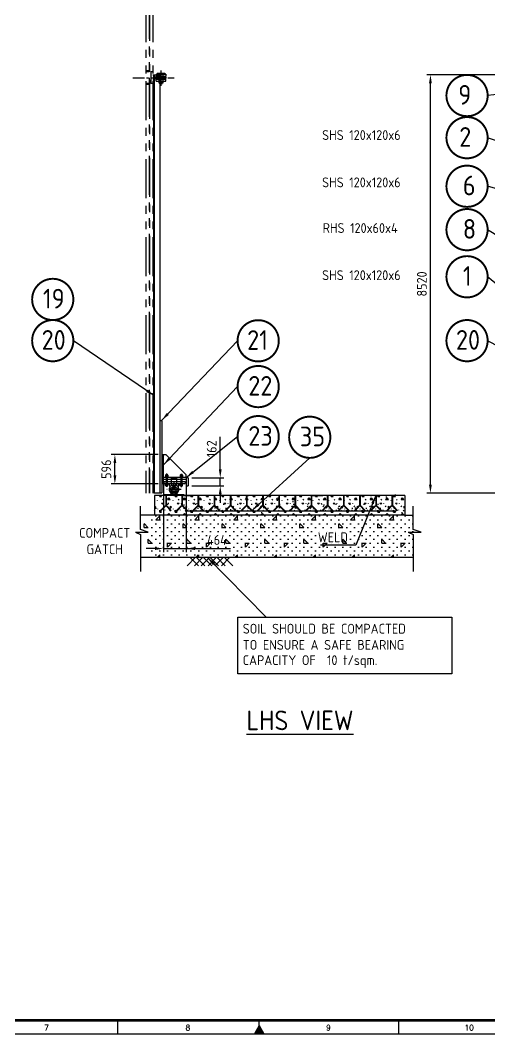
# Model space of a CAD drawing. Header units: millimetres. Extents: x -1362 to -436, y 602 to 1257.
# Drawn here: x -996.1 to -804.7, y 606.7 to 1019.4 of the extents above; entities that cross this region are included whole.
import ezdxf
from ezdxf.enums import TextEntityAlignment as Align

# ---------------------------------------------------------------- set-up
doc = ezdxf.new("R2010")
doc.units = ezdxf.units.MM
for name, pattern in [('CENTER2', [28.575, 19.05, -3.175, 3.175, -3.175]), ('DASHED2', [9.525, 6.35, -3.175]), ('PHANTOM2', [31.75, 15.875, -3.175, 3.175, -3.175, 3.175, -3.175])]:
    doc.linetypes.add(name, pattern=pattern)
doc.layers.add('BORDER', color=6, linetype='Continuous')
doc.styles.add('ACISOTS', font='isocp.shx')
doc.styles.add('ROMANS', font='romans.shx', dxfattribs={"width": 0.8})
doc.styles.get("Standard").update_dxf_attribs({"font": 'arial.ttf'})
doc.dimstyles.new('ISO-25', dxfattribs={"dimtxt": 4, "dimasz": 3.5, "dimexe": 1.5, "dimexo": 1.5, "dimgap": 1.5, "dimtad": 1, "dimtxsty": 'Standard', "dimcen": 0, "dimadec": 0, "dimazin": 0, "dimtfac": 1, "dimtmove": 0, "dimatfit": 3, "dimfxl": 1, "dimarcsym": 0})

# ---------------------------------------------------------------- blocks, each defined once
blk = doc.blocks.new('*D6676')
at = {"color": 0, "lineweight": -2}
for p, q in [((-758.94, 997.23), (-830.38, 997.23)), ((-828.88, 830.33), (-828.88, 993.73)), ((-758.94, 826.83), (-830.38, 826.83))]:
    blk.add_line(p, q, dxfattribs=at)
at = {"color": 0}
for points in [[(-828.3, 993.73), (-829.46, 993.73), (-828.88, 997.23)], [(-829.46, 830.33), (-828.3, 830.33), (-828.88, 826.83)]]:
    blk.add_solid(points, dxfattribs=at)
at = {"layer": 'Defpoints', "color": 0}
for p in [(-828.88, 997.23), (-757.44, 997.23), (-757.44, 826.83)]:
    blk.add_point(p, dxfattribs=at)
at = {"color": 0, "ltscale": 0.5, "insert": (-832.38, 912.03), "char_height": 4, "attachment_point": 5, "rotation": 90, "style": 'ACISOTS'}
blk.add_mtext('8520', dxfattribs=at)
blk = doc.blocks.new('*D6725')
at = {"color": 0, "lineweight": -2}
for p, q in [((-939.9, 842.55), (-958.99, 842.55)), ((-957.49, 834.13), (-957.49, 839.05)), ((-939.9, 830.63), (-958.99, 830.63))]:
    blk.add_line(p, q, dxfattribs=at)
at = {"color": 0}
for points in [[(-956.9, 839.05), (-958.07, 839.05), (-957.49, 842.55)], [(-958.07, 834.13), (-956.9, 834.13), (-957.49, 830.63)]]:
    blk.add_solid(points, dxfattribs=at)
at = {"layer": 'Defpoints', "color": 0}
for p in [(-957.49, 842.55), (-938.4, 842.55), (-938.4, 830.63)]:
    blk.add_point(p, dxfattribs=at)
at = {"color": 0, "ltscale": 0.5, "insert": (-960.99, 836.59), "char_height": 4, "attachment_point": 5, "rotation": 90, "style": 'ACISOTS'}
blk.add_mtext('596', dxfattribs=at)
blk = doc.blocks.new('*D6730')
at = {"color": 0, "lineweight": -2}
for p, q in [((-937.68, 831.77), (-937.68, 802.77)), ((-928.4, 831.77), (-928.4, 802.77)), ((-941.18, 804.27), (-944.68, 804.27)), ((-937.68, 804.27), (-928.4, 804.27)), ((-928.4, 804.27), (-910.4, 804.27)), ((-924.9, 804.27), (-921.4, 804.27))]:
    blk.add_line(p, q, dxfattribs=at)
at = {"color": 0}
for points in [[(-941.18, 803.68), (-941.18, 804.85), (-937.68, 804.27)], [(-924.9, 804.85), (-924.9, 803.68), (-928.4, 804.27)]]:
    blk.add_solid(points, dxfattribs=at)
at = {"layer": 'Defpoints', "color": 0}
for p in [(-937.68, 833.27), (-928.4, 833.27), (-928.4, 804.27)]:
    blk.add_point(p, dxfattribs=at)
at = {"color": 0, "ltscale": 0.5, "insert": (-915.9, 807.77), "char_height": 4, "attachment_point": 5, "style": 'ACISOTS'}
blk.add_mtext('464', dxfattribs=at)
blk = doc.blocks.new('*D6731')
at = {"color": 0, "lineweight": -2}
for p, q in [((-914.54, 836.57), (-914.54, 849.71)), ((-926.18, 833.07), (-913.04, 833.07)), ((-926.18, 829.83), (-913.04, 829.83)), ((-914.54, 829.83), (-914.54, 833.07)), ((-914.54, 826.33), (-914.54, 822.83))]:
    blk.add_line(p, q, dxfattribs=at)
at = {"color": 0}
for points in [[(-915.12, 836.57), (-913.96, 836.57), (-914.54, 833.07)], [(-913.96, 826.33), (-915.12, 826.33), (-914.54, 829.83)]]:
    blk.add_solid(points, dxfattribs=at)
at = {"layer": 'Defpoints', "color": 0}
for p in [(-927.68, 833.07), (-927.68, 829.83), (-914.54, 833.07)]:
    blk.add_point(p, dxfattribs=at)
at = {"color": 0, "ltscale": 0.5, "insert": (-918.04, 844.89), "char_height": 4, "attachment_point": 5, "rotation": 90, "style": 'ACISOTS'}
blk.add_mtext('162', dxfattribs=at)
blk = doc.blocks.new('A1B')
at = {"layer": 'BORDER', "color": 1}
for p, q in [((368.06, 8), (368.06, 3)), ((471.94, 8), (471.94, 3))]:
    blk.add_line(p, q, dxfattribs=at)
at = {"layer": 'BORDER'}
for p, q in [((420.5, 5), (420.5, 8)), ((420.5, 3), (420.5, 8)), ((420.5, 6), (418.77, 3)), ((420.5, 6), (422.23, 3))]:
    blk.add_line(p, q, dxfattribs=at)
blk.add_lwpolyline([(837, 3), (837, 590), (3, 590), (3, 3)], close=True, dxfattribs=at)
at = {"layer": 'BORDER', "const_width": 1}
blk.add_lwpolyline([(8, 8), (832, 8), (832, 585), (8, 585)], close=True, dxfattribs=at)
at = {"layer": 'BORDER'}
blk.add_solid([(422.23, 3), (418.77, 3), (420.5, 6)], dxfattribs=at)
at = {"layer": 'BORDER', "color": 1, "style": 'ROMANS'}
for s, p in [('7', (341.88, 4.25)), ('8', (394.13, 4.25)), ('9', (446.1, 4.25)), ('10', (498.13, 4.25))]:
    blk.add_text(s, height=2, dxfattribs=at).set_placement(p, align=Align.CENTER)
blk = doc.blocks.new('A$7EA51210113029E')
blk.add_blockref('A1B', (0, 0))

msp = doc.modelspace()

# ---------------------------------------------------------------- hatches: boundary and pattern name
at = {"ltscale": 0.5, "transparency": 33554687}
h = msp.add_hatch(dxfattribs=at)
h.set_pattern_fill('CONCRE', color=256, scale=0.25)
h.set_pattern_definition([(0, (-12.123, 0), (6.35, 6.35), [0.79375, -5.55625]), (90, (-12.123, 0), (-6.35, 6.35), [0.79375, -5.55625]), (135, (-11.3294, 0), (-6.35, 4e-16), [1.122532, -7.857724]), (0, (-11.3294, 3.572), (6.35, 6.35), [0.79375, -5.55625]), (45, (-10.9325, 3.175), (0, 6.35), [0.561266, -8.41899]), (135, (-10.9325, 3.175), (-6.35, 4e-16), [0.561266, -8.41899]), (0, (-8.948, 5.1594), (6.35, 6.35), [1.122532, -5.227468]), (45, (-8.948, 5.1594), (0, 6.35), [0.79375, -8.186506]), (135, (-7.8256, 5.1594), (-6.35, 4e-16), [0.79375, -8.186506]), (90, (-7.7575, 1.5875), (-6.35, 6.35), [0.79375, -5.55625]), (45, (-7.7575, 1.5875), (0, 6.35), [0.561266, -8.41899]), (135, (-7.3606, 1.9844), (-6.35, 4e-16), [0.561266, -8.41899]), (0, (-11.3294, 1.5875), (6.35, 6.35), [0.396875, -5.318125]), (0, (-6.567, 3.175), (6.35, 6.35), [0.396875, -5.318125]), (90, (-8.551, 3.969), (-6.35, 6.35), [0.396875, -5.318125]), (135, (-7.7575, 0.397), (-6.35, 4e-16), [0.561266, -8.41899]), (135, (-10.5356, 4.7625), (-6.35, 4e-16), [0.561266, -8.41899]), (45, (-9.1466, 2.0836), (0, 6.35), [0.561266, -8.41899]), (90, (-9.9403, 0.794), (-6.35, 6.35), [0.09922, -6.25078]), (90, (-9.6427, 3.4727), (-6.35, 6.35), [0.09922, -6.25078]), (90, (-6.666, 4.564), (-6.35, 6.35), [0.09922, -6.25078]), (90, (-6.567, 1.1906), (-6.35, 6.35), [0.09922, -6.25078])])
h.paths.add_polyline_path([(-923.61999, 825.83393), (-929.39867, 825.83393), (-930.00578, 825.83393), (-930.00578, 821.83393), (-930.10578, 821.83393, -0.198912367), (-929.75223, 821.68749), (-927.89867, 819.83393), (-928.18152, 819.83393), (-929.89365, 821.54606, 0.414213562), (-930.31791, 821.54606), (-932.03005, 819.83393), (-932.31289, 819.83393), (-930.45933, 821.68749, -0.198912367), (-930.10578, 821.83393), (-930.20578, 821.83393), (-930.20578, 825.83393), (-936.59157, 825.83393), (-936.59157, 821.83393), (-936.69157, 821.83393, -0.198912367), (-936.33801, 821.68749), (-934.48446, 819.83393), (-934.7673, 819.83393), (-936.47944, 821.54606, 0.414213562), (-936.9037, 821.54606), (-938.61583, 819.83393), (-938.89867, 819.83393), (-937.04512, 821.68749, -0.198912367), (-936.69157, 821.83393), (-936.79157, 821.83393), (-936.79157, 825.83393), (-937.39867, 825.83393), (-941.38303, 825.83393), (-941.38303, 817.83393), (-903.13243, 817.83393), (-905.89835, 819.83393), (-905.96974, 819.83393), (-904.11619, 821.68749, -0.198912367), (-903.76264, 821.83393), (-903.86264, 821.83393), (-903.86264, 825.83393), (-910.24842, 825.83393), (-910.24842, 821.83393), (-910.34842, 821.83393, -0.198912367), (-909.99487, 821.68749), (-908.14132, 819.83393), (-908.42416, 819.83393), (-910.13629, 821.54606, 0.414213562), (-910.56055, 821.54606), (-912.27269, 819.83393), (-912.55553, 819.83393), (-910.70198, 821.68749, -0.198912367), (-910.34842, 821.83393), (-910.44842, 821.83393), (-910.44842, 825.83393), (-916.83421, 825.83393), (-916.83421, 821.83393), (-916.93421, 821.83393, -0.198912367), (-916.58066, 821.68749), (-914.7271, 819.83393), (-915.00994, 819.83393), (-916.72208, 821.54606, 0.414213562), (-917.14634, 821.54606), (-918.85847, 819.83393), (-919.14132, 819.83393), (-917.28776, 821.68749, -0.198912367), (-916.93421, 821.83393), (-917.03421, 821.83393), (-917.03421, 825.83393), (-923.41999, 825.83393), (-923.41999, 821.83393), (-923.51999, 821.83393, -0.198912367), (-923.16644, 821.68749), (-921.31289, 819.83393), (-921.59573, 819.83393), (-923.30786, 821.54606, 0.414213562), (-923.73213, 821.54606), (-925.44426, 819.83393), (-925.7271, 819.83393), (-923.87355, 821.68749, -0.198912367), (-923.51999, 821.83393), (-923.61999, 821.83393)])
h.paths.add_polyline_path([(-897.27685, 825.83393), (-903.66264, 825.83393), (-903.66264, 821.83393), (-903.76264, 821.83393, -0.198912367), (-903.40908, 821.68749), (-901.55553, 819.83393), (-901.83837, 819.83393), (-903.5505, 821.54606, 0.414213562), (-903.97477, 821.54606), (-905.77563, 819.7452), (-903.13243, 817.83393), (-839.33431, 817.83393), (-839.33431, 825.83393), (-844.39056, 825.83393), (-844.39056, 821.83393), (-844.49056, 821.83393, -0.198912367), (-844.137, 821.68749), (-842.28345, 819.83393), (-842.56629, 819.83393), (-844.27843, 821.54606, 0.414213562), (-844.70269, 821.54606), (-846.41482, 819.83393), (-846.69766, 819.83393), (-844.84411, 821.68749, -0.198912367), (-844.49056, 821.83393), (-844.59056, 821.83393), (-844.59056, 825.83393), (-850.97634, 825.83393), (-850.97634, 821.83393), (-851.07634, 821.83393, -0.198912367), (-850.72279, 821.68749), (-848.86924, 819.83393), (-849.15208, 819.83393), (-850.86421, 821.54606, 0.414213562), (-851.28848, 821.54606), (-853.00061, 819.83393), (-853.28345, 819.83393), (-851.4299, 821.68749, -0.198912367), (-851.07634, 821.83393), (-851.17634, 821.83393), (-851.17634, 825.83393), (-857.56213, 825.83393), (-857.56213, 821.83393), (-857.66213, 821.83393, -0.198912367), (-857.30858, 821.68749), (-855.45502, 819.83393), (-855.73787, 819.83393), (-857.45, 821.54606, 0.414213562), (-857.87426, 821.54606), (-859.58639, 819.83393), (-859.86924, 819.83393), (-858.01568, 821.68749, -0.198912367), (-857.66213, 821.83393), (-857.76213, 821.83393), (-857.76213, 825.83393), (-864.14792, 825.83393), (-864.14792, 821.83393), (-864.24792, 821.83393, -0.198912367), (-863.89436, 821.68749), (-862.04081, 819.83393), (-862.32365, 819.83393), (-864.03579, 821.54606, 0.414213562), (-864.46005, 821.54606), (-866.17218, 819.83393), (-866.45502, 819.83393), (-864.60147, 821.68749, -0.198912367), (-864.24792, 821.83393), (-864.34792, 821.83393), (-864.34792, 825.83393), (-870.7337, 825.83393), (-870.7337, 821.83393), (-870.8337, 821.83393, -0.198912367), (-870.48015, 821.68749), (-868.6266, 819.83393), (-868.90944, 819.83393), (-870.62157, 821.54606, 0.414213562), (-871.04584, 821.54606), (-872.75797, 819.83393), (-873.04081, 819.83393), (-871.18726, 821.68749, -0.198912367), (-870.8337, 821.83393), (-870.9337, 821.83393), (-870.9337, 825.83393), (-877.31949, 825.83393), (-877.31949, 821.83393), (-877.41949, 821.83393, -0.198912367), (-877.06594, 821.68749), (-875.21238, 819.83393), (-875.49523, 819.83393), (-877.20736, 821.54606, 0.414213562), (-877.63162, 821.54606), (-879.34375, 819.83393), (-879.6266, 819.83393), (-877.77304, 821.68749, -0.198912367), (-877.41949, 821.83393), (-877.51949, 821.83393), (-877.51949, 825.83393), (-883.90528, 825.83393), (-883.90528, 821.83393), (-884.00528, 821.83393, -0.198912367), (-883.65172, 821.68749), (-881.79817, 819.83393), (-882.08101, 819.83393), (-883.79314, 821.54606, 0.414213562), (-884.21741, 821.54606), (-885.92954, 819.83393), (-886.21238, 819.83393), (-884.35883, 821.68749, -0.198912367), (-884.00528, 821.83393), (-884.10528, 821.83393), (-884.10528, 825.83393), (-890.49106, 825.83393), (-890.49106, 821.83393), (-890.59106, 821.83393, -0.198912367), (-890.23751, 821.68749), (-888.38396, 819.83393), (-888.6668, 819.83393), (-890.37893, 821.54606, 0.414213562), (-890.80319, 821.54606), (-892.51533, 819.83393), (-892.79817, 819.83393), (-890.94462, 821.68749, -0.198912367), (-890.59106, 821.83393), (-890.69106, 821.83393), (-890.69106, 825.83393), (-897.07685, 825.83393), (-897.07685, 821.83393), (-897.17685, 821.83393, -0.198912367), (-896.8233, 821.68749), (-894.96974, 819.83393), (-895.25259, 819.83393), (-896.96472, 821.54606, 0.414213562), (-897.38898, 821.54606), (-899.10111, 819.83393), (-899.38396, 819.83393), (-897.5304, 821.68749, -0.198912367), (-897.17685, 821.83393), (-897.27685, 821.83393)])
h.paths.add_polyline_path([(-920.89867, 811.74489), (-910.89867, 811.74489), (-910.89867, 803.96537), (-920.89867, 803.96537)], flags=9)
h.paths.add_polyline_path([(-922.04171, 840.57393), (-922.04171, 849.21417), (-914.24093, 849.21417), (-914.24093, 840.57393)], flags=9)
at = {"transparency": 33554687}
h = msp.add_hatch(dxfattribs=at)
h.set_pattern_fill('CONC3', color=256, scale=0.25)
h.set_pattern_definition([(0, (-8.948, 3.175), (0, 15.875), [1.5875, -14.2875]), (0, (-4.186, 6.35), (0, 15.875), [1.5875, -14.2875]), (0, (-7.36, 12.7), (0, 15.875), [1.5875, -6.35, 1.5875, -6.35]), (90, (-8.948, 3.175), (-15.875, 1e-15), [1.5875, -14.2875]), (90, (-7.36, 12.7), (-15.875, 1e-15), [1.5875, -14.2875]), (90, (-2.598, 6.35), (-15.875, 1e-15), [1.5875, -14.2875]), (90, (0.577, 11.113), (-15.875, 1e-15), [1.5875, -14.2875]), (135, (-7.361, 3.175), (-15.8753, 9e-16), [2.24536, -20.2057]), (135, (-5.773, 12.7), (-15.8753, 9e-16), [2.24536, -20.2057]), (45, (-4.186, 6.35), (0, 15.8753), [2.24536, -4.490085, 2.24536, -13.470255]), (0, (-15.2981, 0), (1.5875, 1.5875), [-3.175, 0])])
h.paths.add_polyline_path([(-835.9068, 812.08722), (-835.9068, 817.83393), (-839.33431, 817.83393), (-941.38303, 817.83393), (-947.09337, 817.83393), (-947.09337, 812.08722), (-943.86612, 810.91367), (-949.08839, 810.91367), (-947.09337, 809.96603), (-947.09337, 800.78758), (-835.9068, 800.78758), (-835.9068, 809.96603), (-837.90183, 810.91367), (-832.67956, 810.91367)])
h.paths.add_polyline_path([(-875.74653, 812.88491), (-861.51871, 812.88491), (-861.51871, 804.82928), (-875.74653, 804.82928)], flags=9)
h.paths.add_polyline_path([(-920.89867, 811.74489), (-910.89867, 811.74489), (-910.89867, 803.96537), (-920.89867, 803.96537)], flags=9)

# ---------------------------------------------------------------- linework, layer by layer
at = {"color": 6, "linetype": 'PHANTOM2'}
for p, q in [((-944.85467, 1058.12127), (-944.85467, 826.83393)), ((-943.50067, 1059.47728), (-943.50067, 826.83393)), ((-943.37267, 1058.69328), (-943.37267, 826.83393)), ((-942.01867, 1058.12127), (-942.01867, 826.83393))]:
    msp.add_line(p, q, dxfattribs=at)
at = {"color": 3, "linetype": 'CENTER2'}
msp.add_line((-938.71867, 998.90181), (-938.71867, 992.66606), dxfattribs=at)
at = {"color": 3, "linetype": 'CENTER2', "ltscale": 0.25}
msp.add_line((-950.17952, 996.03393), (-933.30833, 996.03393), dxfattribs=at)
at = {"color": 2, "ltscale": 0.5}
for p, q in [((-943.50067, 998.75393), (-944.85467, 998.75393)), ((-944.85467, 998.75393), (-944.85467, 998.43393)), ((-943.50067, 998.43393), (-944.85467, 998.43393)), ((-942.81867, 998.43393), (-942.81867, 993.63393)), ((-942.01867, 998.43393), (-942.81867, 998.43393)), ((-941.51867, 997.03393), (-942.01867, 997.03393)), ((-941.51867, 995.03393), (-942.01867, 995.03393)), ((-943.50067, 993.63393), (-944.85467, 993.63393)), ((-943.50067, 993.31393), (-944.85467, 993.31393)), ((-942.01867, 993.63393), (-942.81867, 993.63393)), ((-928.39867, 833.27393), (-928.39867, 832.55393)), ((-941.51867, 826.83393), (-941.55867, 826.83393)), ((-937.39867, 825.83393), (-941.38303, 825.83393)), ((-941.38303, 825.83393), (-941.38303, 817.83393)), ((-839.33431, 825.83393), (-937.39867, 825.83393)), ((-936.79157, 825.83393), (-936.79157, 821.83393)), ((-936.59157, 825.83393), (-936.59157, 821.83393)), ((-930.20578, 825.83393), (-930.20578, 821.83393)), ((-930.00578, 825.83393), (-930.00578, 821.83393)), ((-929.59867, 825.83393), (-929.39867, 825.83393)), ((-929.39867, 825.83393), (-925.41431, 825.83393)), ((-923.61999, 825.83393), (-923.61999, 821.83393)), ((-923.41999, 825.83393), (-923.41999, 821.83393)), ((-917.44132, 825.83393), (-917.64132, 825.83393)), ((-917.03421, 825.83393), (-917.03421, 821.83393)), ((-916.83421, 825.83393), (-916.83421, 821.83393)), ((-910.44842, 825.83393), (-910.44842, 821.83393)), ((-910.24842, 825.83393), (-910.24842, 821.83393)), ((-903.86264, 825.83393), (-903.86264, 821.83393)), ((-903.66264, 825.83393), (-903.66264, 821.83393)), ((-903.25553, 825.83393), (-903.05553, 825.83393)), ((-897.27685, 825.83393), (-897.27685, 821.83393)), ((-897.07685, 825.83393), (-897.07685, 821.83393)), ((-891.29817, 825.83393), (-895.28253, 825.83393)), ((-891.09817, 825.83393), (-891.29817, 825.83393)), ((-890.69106, 825.83393), (-890.69106, 821.83393)), ((-890.49106, 825.83393), (-890.49106, 821.83393)), ((-884.10528, 825.83393), (-884.10528, 821.83393)), ((-883.90528, 825.83393), (-883.90528, 821.83393)), ((-877.51949, 825.83393), (-877.51949, 821.83393)), ((-877.31949, 825.83393), (-877.31949, 821.83393)), ((-876.91238, 825.83393), (-876.71238, 825.83393)), ((-876.71238, 825.83393), (-872.72802, 825.83393)), ((-870.9337, 825.83393), (-870.9337, 821.83393)), ((-870.7337, 825.83393), (-870.7337, 821.83393)), ((-864.75502, 825.83393), (-864.95502, 825.83393)), ((-864.34792, 825.83393), (-864.34792, 821.83393)), ((-864.14792, 825.83393), (-864.14792, 821.83393)), ((-857.76213, 825.83393), (-857.76213, 821.83393)), ((-857.56213, 825.83393), (-857.56213, 821.83393)), ((-851.17634, 825.83393), (-851.17634, 821.83393)), ((-850.97634, 825.83393), (-850.97634, 821.83393)), ((-850.56924, 825.83393), (-850.36924, 825.83393)), ((-844.59056, 825.83393), (-844.59056, 821.83393)), ((-844.39056, 825.83393), (-844.39056, 821.83393)), ((-843.31867, 826.33393), (-843.31867, 825.83393)), ((-839.33431, 825.83393), (-839.33431, 817.83393)), ((-947.09337, 812.08722), (-947.09337, 821.48133)), ((-937.04512, 821.68749), (-938.89867, 819.83393)), ((-936.9037, 821.54606), (-938.61583, 819.83393)), ((-936.59157, 821.83393), (-936.79157, 821.83393)), ((-936.47944, 821.54606), (-934.7673, 819.83393)), ((-936.33801, 821.68749), (-934.48446, 819.83393)), ((-930.45933, 821.68749), (-932.31289, 819.83393)), ((-930.31791, 821.54606), (-932.03005, 819.83393)), ((-930.20578, 821.83393), (-930.00578, 821.83393)), ((-929.89365, 821.54606), (-928.18152, 819.83393)), ((-929.75223, 821.68749), (-927.89867, 819.83393)), ((-923.87355, 821.68749), (-925.7271, 819.83393)), ((-923.73213, 821.54606), (-925.44426, 819.83393)), ((-923.61999, 821.83393), (-923.41999, 821.83393)), ((-923.30786, 821.54606), (-921.59573, 819.83393)), ((-923.16644, 821.68749), (-921.31289, 819.83393)), ((-917.28776, 821.68749), (-919.14132, 819.83393)), ((-917.14634, 821.54606), (-918.85847, 819.83393)), ((-916.83421, 821.83393), (-917.03421, 821.83393)), ((-916.72208, 821.54606), (-915.00994, 819.83393)), ((-916.58066, 821.68749), (-914.7271, 819.83393)), ((-910.70198, 821.68749), (-912.55553, 819.83393)), ((-910.56055, 821.54606), (-912.27269, 819.83393)), ((-910.44842, 821.83393), (-910.24842, 821.83393)), ((-910.13629, 821.54606), (-908.42416, 819.83393)), ((-909.99487, 821.68749), (-908.14132, 819.83393)), ((-904.11619, 821.68749), (-905.96974, 819.83393)), ((-903.97477, 821.54606), (-905.6869, 819.83393)), ((-903.86264, 821.83393), (-903.66264, 821.83393)), ((-903.5505, 821.54606), (-901.83837, 819.83393)), ((-903.40908, 821.68749), (-901.55553, 819.83393)), ((-897.5304, 821.68749), (-899.38396, 819.83393)), ((-897.38898, 821.54606), (-899.10111, 819.83393)), ((-897.07685, 821.83393), (-897.27685, 821.83393)), ((-896.96472, 821.54606), (-895.25259, 819.83393)), ((-896.8233, 821.68749), (-894.96974, 819.83393)), ((-890.94462, 821.68749), (-892.79817, 819.83393)), ((-890.80319, 821.54606), (-892.51533, 819.83393)), ((-890.49106, 821.83393), (-890.69106, 821.83393)), ((-890.37893, 821.54606), (-888.6668, 819.83393)), ((-890.23751, 821.68749), (-888.38396, 819.83393)), ((-884.35883, 821.68749), (-886.21238, 819.83393)), ((-884.21741, 821.54606), (-885.92954, 819.83393)), ((-884.10528, 821.83393), (-883.90528, 821.83393)), ((-883.79314, 821.54606), (-882.08101, 819.83393)), ((-883.65172, 821.68749), (-881.79817, 819.83393)), ((-877.77304, 821.68749), (-879.6266, 819.83393)), ((-877.63162, 821.54606), (-879.34375, 819.83393)), ((-877.51949, 821.83393), (-877.31949, 821.83393)), ((-877.20736, 821.54606), (-875.49523, 819.83393)), ((-877.06594, 821.68749), (-875.21238, 819.83393)), ((-871.18726, 821.68749), (-873.04081, 819.83393)), ((-871.04584, 821.54606), (-872.75797, 819.83393)), ((-870.9337, 821.83393), (-870.7337, 821.83393)), ((-870.62157, 821.54606), (-868.90944, 819.83393)), ((-870.48015, 821.68749), (-868.6266, 819.83393)), ((-864.60147, 821.68749), (-866.45502, 819.83393)), ((-864.46005, 821.54606), (-866.17218, 819.83393)), ((-864.14792, 821.83393), (-864.34792, 821.83393)), ((-864.03579, 821.54606), (-862.32365, 819.83393)), ((-863.89436, 821.68749), (-862.04081, 819.83393)), ((-858.01568, 821.68749), (-859.86924, 819.83393)), ((-857.87426, 821.54606), (-859.58639, 819.83393)), ((-857.56213, 821.83393), (-857.76213, 821.83393)), ((-857.45, 821.54606), (-855.73787, 819.83393)), ((-857.30858, 821.68749), (-855.45502, 819.83393)), ((-851.4299, 821.68749), (-853.28345, 819.83393)), ((-851.28848, 821.54606), (-853.00061, 819.83393)), ((-851.17634, 821.83393), (-850.97634, 821.83393)), ((-850.86421, 821.54606), (-849.15208, 819.83393)), ((-850.72279, 821.68749), (-848.86924, 819.83393)), ((-844.84411, 821.68749), (-846.69766, 819.83393)), ((-844.70269, 821.54606), (-846.41482, 819.83393)), ((-844.39056, 821.83393), (-844.59056, 821.83393)), ((-844.27843, 821.54606), (-842.56629, 819.83393)), ((-844.137, 821.68749), (-842.28345, 819.83393)), ((-835.9068, 812.08722), (-835.9068, 821.48133)), ((-941.38303, 817.83393), (-947.09337, 817.83393)), ((-839.33431, 817.83393), (-941.38303, 817.83393)), ((-938.61583, 819.83393), (-938.89867, 819.83393)), ((-934.48446, 819.83393), (-934.7673, 819.83393)), ((-932.31289, 819.83393), (-932.03005, 819.83393)), ((-928.88661, 819.58405), (-842.80661, 819.58405)), ((-928.18152, 819.83393), (-927.89867, 819.83393)), ((-925.7271, 819.83393), (-925.44426, 819.83393)), ((-921.59573, 819.83393), (-921.31289, 819.83393)), ((-918.85847, 819.83393), (-919.14132, 819.83393)), ((-914.7271, 819.83393), (-915.00994, 819.83393)), ((-912.55553, 819.83393), (-912.27269, 819.83393)), ((-908.42416, 819.83393), (-908.14132, 819.83393)), ((-905.96974, 819.83393), (-905.6869, 819.83393)), ((-901.83837, 819.83393), (-901.55553, 819.83393)), ((-899.10111, 819.83393), (-899.38396, 819.83393)), ((-894.96974, 819.83393), (-895.25259, 819.83393)), ((-892.51533, 819.83393), (-892.79817, 819.83393)), ((-888.38396, 819.83393), (-888.6668, 819.83393)), ((-886.21238, 819.83393), (-885.92954, 819.83393)), ((-882.08101, 819.83393), (-881.79817, 819.83393)), ((-879.6266, 819.83393), (-879.34375, 819.83393)), ((-875.49523, 819.83393), (-875.21238, 819.83393)), ((-873.04081, 819.83393), (-872.75797, 819.83393)), ((-868.90944, 819.83393), (-868.6266, 819.83393)), ((-866.17218, 819.83393), (-866.45502, 819.83393)), ((-862.04081, 819.83393), (-862.32365, 819.83393)), ((-859.58639, 819.83393), (-859.86924, 819.83393)), ((-855.45502, 819.83393), (-855.73787, 819.83393)), ((-853.28345, 819.83393), (-853.00061, 819.83393)), ((-849.15208, 819.83393), (-848.86924, 819.83393)), ((-846.41482, 819.83393), (-846.69766, 819.83393)), ((-842.28345, 819.83393), (-842.56629, 819.83393)), ((-839.33431, 817.83393), (-835.9068, 817.83393))]:
    msp.add_line(p, q, dxfattribs=at)
at = {"color": 4, "ltscale": 0.5}
for p, q in [((-941.51867, 996.43393), (-936.71867, 996.43393)), ((-941.51867, 995.63393), (-936.71867, 995.63393)), ((-940.71867, 997.43393), (-936.71867, 997.43393)), ((-940.71867, 997.43393), (-940.71867, 996.63393)), ((-940.71867, 996.63393), (-936.71867, 996.63393)), ((-940.71867, 994.63393), (-940.71867, 995.43393)), ((-940.71867, 995.43393), (-936.71867, 995.43393)), ((-940.31867, 997.93393), (-940.31867, 997.43393)), ((-940.31867, 997.93393), (-937.11867, 997.93393)), ((-940.31867, 996.63393), (-940.31867, 996.43393)), ((-940.31867, 995.43393), (-940.31867, 995.63393)), ((-939.51867, 997.43393), (-939.51867, 994.13393)), ((-937.91867, 997.43393), (-937.91867, 994.13393)), ((-937.11867, 997.93393), (-937.11867, 997.43393)), ((-937.11867, 996.63393), (-937.11867, 996.43393)), ((-937.11867, 995.43393), (-937.11867, 995.63393)), ((-936.71867, 997.43393), (-936.71867, 996.63393)), ((-936.71867, 996.43393), (-936.71867, 995.63393)), ((-936.71867, 994.63393), (-936.71867, 995.43393)), ((-940.71867, 994.63393), (-936.71867, 994.63393)), ((-939.51867, 994.13393), (-939.31867, 993.63393)), ((-939.51867, 994.13393), (-937.91867, 994.13393)), ((-939.31867, 993.63393), (-938.11867, 993.63393)), ((-937.91867, 994.13393), (-938.11867, 993.63393))]:
    msp.add_line(p, q, dxfattribs=at)
at = {"color": 2}
msp.add_line((-938.94263, 994.13393), (-938.49471, 994.13393), dxfattribs=at)
at = {"color": 6, "ltscale": 0.5}
for p, q in [((-938.39867, 856.33393), (-939.11867, 856.33393)), ((-938.39867, 856.33393), (-938.39867, 827.03393)), ((-938.39867, 842.55393), (-936.67867, 842.55393)), ((-937.67867, 830.63393), (-937.67867, 842.55393)), ((-928.39867, 834.27393), (-936.67867, 842.55393)), ((-936.87867, 834.17548), (-936.87867, 833.81238)), ((-936.87867, 833.69548), (-936.87867, 833.33238)), ((-936.03867, 834.23393), (-936.75867, 834.23393)), ((-936.03867, 833.75393), (-936.75867, 833.75393)), ((-936.03867, 833.75393), (-936.75867, 833.75393)), ((-936.63867, 834.51881), (-936.63867, 829.58906)), ((-936.15867, 834.51881), (-936.63867, 834.51881)), ((-936.15867, 834.51881), (-936.15867, 829.58906)), ((-935.91867, 834.17548), (-935.91867, 833.81238)), ((-935.91867, 833.69548), (-935.91867, 833.33238)), ((-930.87867, 834.17548), (-930.87867, 833.81238)), ((-930.87867, 833.69548), (-930.87867, 833.33238)), ((-930.75867, 834.23393), (-930.03867, 834.23393)), ((-930.75867, 833.75393), (-930.03867, 833.75393)), ((-930.75867, 833.75393), (-930.03867, 833.75393)), ((-930.63867, 834.51881), (-930.63867, 829.58906)), ((-930.63867, 834.51881), (-930.15867, 834.51881)), ((-930.15867, 834.51881), (-930.15867, 829.58906)), ((-929.91867, 834.17548), (-929.91867, 833.81238)), ((-929.91867, 833.69548), (-929.91867, 833.33238)), ((-928.39867, 833.27393), (-928.39867, 834.27393)), ((-937.67867, 830.63393), (-938.39867, 830.63393)), ((-928.39867, 833.27393), (-937.67867, 833.27393)), ((-937.67867, 832.55393), (-928.39867, 832.55393)), ((-937.42867, 831.55393), (-928.79867, 831.55393)), ((-937.42867, 830.83393), (-937.42867, 831.55393)), ((-937.42867, 830.83393), (-928.79867, 830.83393)), ((-936.87867, 830.41238), (-936.87867, 830.77548)), ((-936.87867, 829.93238), (-936.87867, 830.29548)), ((-936.03867, 833.27393), (-936.75867, 833.27393)), ((-936.03867, 830.83393), (-936.75867, 830.83393)), ((-936.03867, 830.35393), (-936.75867, 830.35393)), ((-936.03867, 830.35393), (-936.75867, 830.35393)), ((-936.03867, 829.87393), (-936.75867, 829.87393)), ((-936.15867, 829.58906), (-936.63867, 829.58906)), ((-935.91867, 830.41238), (-935.91867, 830.77548)), ((-935.91867, 829.93238), (-935.91867, 830.29548)), ((-935.39867, 830.33393), (-935.39867, 830.83393)), ((-935.39867, 830.33393), (-934.74885, 827.96376)), ((-931.39867, 830.33393), (-932.0485, 827.96376)), ((-931.39867, 830.33393), (-931.39867, 830.83393)), ((-930.87867, 830.41238), (-930.87867, 830.77548)), ((-930.87867, 829.93238), (-930.87867, 830.29548)), ((-930.75867, 833.27393), (-930.03867, 833.27393)), ((-930.75867, 830.83393), (-930.03867, 830.83393)), ((-930.75867, 830.35393), (-930.03867, 830.35393)), ((-930.75867, 830.35393), (-930.03867, 830.35393)), ((-930.75867, 829.87393), (-930.03867, 829.87393)), ((-930.63867, 829.58906), (-930.15867, 829.58906)), ((-929.91867, 830.41238), (-929.91867, 830.77548)), ((-929.91867, 829.93238), (-929.91867, 830.29548)), ((-928.79867, 831.55393), (-928.79867, 830.83393)), ((-939.11867, 827.03393), (-938.39867, 827.03393))]:
    msp.add_line(p, q, dxfattribs=at)
at = {"color": 3, "linetype": 'CENTER2', "ltscale": 0.2}
for p, q in [((-936.39867, 834.75881), (-936.39867, 829.34906)), ((-930.39867, 834.75881), (-930.39867, 829.34906)), ((-933.39867, 831.25239), (-933.39867, 825.41548)), ((-930.48022, 828.33393), (-936.31713, 828.33393))]:
    msp.add_line(p, q, dxfattribs=at)
at = {"color": 5, "ltscale": 0.5}
for p, q in [((-928.39867, 833.27393), (-928.39867, 829.83393)), ((-927.67867, 833.07393), (-928.39867, 833.07393)), ((-928.39867, 829.83393), (-927.67867, 829.83393)), ((-927.67867, 833.07393), (-927.67867, 829.83393))]:
    msp.add_line(p, q, dxfattribs=at)
for p, q in [((-949.08839, 810.91367), (-943.86612, 810.91367)), ((-949.08839, 810.91367), (-947.09337, 809.96603)), ((-943.86612, 810.91367), (-947.09337, 812.08722)), ((-947.09337, 809.96603), (-947.09337, 794.89108)), ((-837.90183, 810.91367), (-832.67956, 810.91367)), ((-837.90183, 810.91367), (-835.9068, 809.96603)), ((-832.67956, 810.91367), (-835.9068, 812.08722)), ((-835.9068, 809.96603), (-835.9068, 794.89108)), ((-947.09337, 800.78758), (-835.9068, 800.78758)), ((-924.59732, 800.78758), (-928.09232, 797.29258)), ((-926.96911, 800.78758), (-923.47411, 797.29258)), ((-921.58919, 800.78758), (-925.08419, 797.29258)), ((-924.337, 800.78758), (-920.842, 797.29258)), ((-918.78354, 800.78758), (-922.27854, 797.29258)), ((-921.53135, 800.78758), (-918.03635, 797.29258)), ((-916.03573, 800.78758), (-919.53073, 797.29258)), ((-918.78354, 800.78758), (-915.28854, 797.29258)), ((-913.23008, 800.78758), (-916.72508, 797.29258)), ((-915.97788, 800.78758), (-912.48289, 797.29258)), ((-910.59797, 800.78758), (-914.09297, 797.29258)), ((-912.96976, 800.78758), (-909.47476, 797.29258))]:
    msp.add_line(p, q)
at = {"color": 4, "ltscale": 0.5}
msp.add_lwpolyline([(-941.51867, 826.83393), (-941.55867, 826.83393), (-941.55867, 997.23393), (-941.51867, 997.23393)], close=True, dxfattribs=at)
at = {"color": 2, "ltscale": 0.5}
for points in [[(-939.11867, 826.83393), (-941.51867, 826.83393), (-941.51867, 997.23393), (-939.11867, 997.23393)], [(-937.39867, 826.33393), (-929.39867, 826.33393), (-929.39867, 825.83393), (-937.39867, 825.83393)]]:
    msp.add_lwpolyline(points, close=True, dxfattribs=at)
at = {"color": 2, "ltscale": 0.5, "const_width": 0.8}
for points in [[(-822.35669, 988.74911, -1), (-805.55669, 988.74911, -1)], [(-822.35669, 971.59272, -1), (-805.55669, 971.59272, -1)], [(-805.55669, 951.81944, 1), (-822.35669, 951.81944, 1)], [(-805.55669, 934.13384, 1), (-822.35669, 934.13384, 1)], [(-805.55669, 914.95719, 1), (-822.35669, 914.95719, 1)], [(-974.41663, 905.73328, 1), (-991.21663, 905.73328, 1)], [(-974.41663, 888.93328, 1), (-991.21663, 888.93328, 1)], [(-890.68175, 888.87603, 1), (-907.48175, 888.87603, 1)], [(-805.55669, 888.93328, 1), (-822.35669, 888.93328, 1)], [(-890.68175, 870.23374, 1), (-907.48175, 870.23374, 1)], [(-890.68175, 849.84645, 1), (-907.48175, 849.84645, 1)], [(-869.67165, 849.60563, 1), (-886.47165, 849.60563, 1)]]:
    msp.add_lwpolyline(points, format="xyb", close=True, dxfattribs=at)
at = {"color": 5, "ltscale": 0.5}
msp.add_lwpolyline([(-934.39867, 833.07393), (-932.39867, 833.07393), (-932.39867, 829.83393), (-934.39867, 829.83393)], close=True, dxfattribs=at)
msp.add_lwpolyline([(-907.36641, 776.384), (-820.18261, 776.384), (-820.18261, 753.32135), (-907.36641, 753.32135)], close=True)
at = {"color": 2, "ltscale": 0.5}
msp.add_circle((-938.71867, 994.13393), 0.1, dxfattribs=at)
at = {"color": 6, "ltscale": 0.5}
msp.add_circle((-933.39867, 828.33393), 1.1, dxfattribs=at)
at = {"color": 6, "linetype": 'DASHED2', "ltscale": 0.1}
msp.add_circle((-933.39867, 828.33393), 0.8, dxfattribs=at)
at = {"color": 6, "ltscale": 0.5}
for centre, radius, start, end in [((-936.75867, 834.08153), 0.15241, 38.0592715, 141.9407285), ((-936.75867, 833.90634), 0.15241, 218.0592715, 321.9407285), ((-936.75867, 833.60153), 0.15241, 38.0592715, 141.9407285), ((-936.39867, 833.71199), 0.52195, 62.6246075, 117.3753925), ((-936.39867, 834.27588), 0.52195, 242.6246075, 297.3753925), ((-936.39867, 833.23199), 0.52195, 62.6246075, 117.3753925), ((-936.03867, 834.08153), 0.15241, 38.0592715, 141.9407285), ((-936.03867, 833.90634), 0.15241, 218.0592715, 321.9407285), ((-936.03867, 833.60153), 0.15241, 38.0592715, 141.9407285), ((-930.75867, 834.08153), 0.15241, 38.0592715, 141.9407285), ((-930.75867, 833.90634), 0.15241, 218.0592715, 321.9407285), ((-930.75867, 833.60153), 0.15241, 38.0592715, 141.9407285), ((-930.39867, 833.71199), 0.52195, 62.6246075, 117.3753925), ((-930.39867, 834.27588), 0.52195, 242.6246075, 297.3753925), ((-930.39867, 833.23199), 0.52195, 62.6246075, 117.3753925), ((-930.03867, 834.08153), 0.15241, 38.0592715, 141.9407285), ((-930.03867, 833.90634), 0.15241, 218.0592715, 321.9407285), ((-930.03867, 833.60153), 0.15241, 38.0592715, 141.9407285), ((-936.75867, 833.42634), 0.15241, 218.0592715, 321.9407285), ((-936.75867, 830.68153), 0.15241, 38.0592715, 141.9407285), ((-936.75867, 830.50634), 0.15241, 218.0592715, 321.9407285), ((-936.75867, 830.20153), 0.15241, 38.0592715, 141.9407285), ((-936.75867, 830.02634), 0.15241, 218.0592715, 321.9407285), ((-936.39867, 833.79588), 0.52195, 242.6246075, 297.3753925), ((-936.39867, 830.31199), 0.52195, 62.6246075, 117.3753925), ((-936.39867, 830.87588), 0.52195, 242.6246075, 297.3753925), ((-936.39867, 829.83199), 0.52195, 62.6246075, 117.3753925), ((-936.39867, 830.39588), 0.52195, 242.6246075, 297.3753925), ((-936.03867, 833.42634), 0.15241, 218.0592715, 321.9407285), ((-936.03867, 830.68153), 0.15241, 38.0592715, 141.9407285), ((-936.03867, 830.50634), 0.15241, 218.0592715, 321.9407285), ((-936.03867, 830.20153), 0.15241, 38.0592715, 141.9407285), ((-936.03867, 830.02634), 0.15241, 218.0592715, 321.9407285), ((-930.75867, 833.42634), 0.15241, 218.0592715, 321.9407285), ((-930.75867, 830.68153), 0.15241, 38.0592715, 141.9407285), ((-930.75867, 830.50634), 0.15241, 218.0592715, 321.9407285), ((-930.75867, 830.20153), 0.15241, 38.0592715, 141.9407285), ((-930.75867, 830.02634), 0.15241, 218.0592715, 321.9407285), ((-930.39867, 833.79588), 0.52195, 242.6246075, 297.3753925), ((-930.39867, 830.31199), 0.52195, 62.6246075, 117.3753925), ((-930.39867, 830.87588), 0.52195, 242.6246075, 297.3753925), ((-930.39867, 829.83199), 0.52195, 62.6246075, 117.3753925), ((-930.39867, 830.39588), 0.52195, 242.6246075, 297.3753925), ((-930.03867, 833.42634), 0.15241, 218.0592715, 321.9407285), ((-930.03867, 830.68153), 0.15241, 38.0592715, 141.9407285), ((-930.03867, 830.50634), 0.15241, 218.0592715, 321.9407285), ((-930.03867, 830.20153), 0.15241, 38.0592715, 141.9407285), ((-930.03867, 830.02634), 0.15241, 218.0592715, 321.9407285), ((-933.39867, 828.33393), 2, 149.7589189, 30.2410811), ((-933.39867, 828.33393), 1.4, 195.3319149, 344.6680851)]:
    msp.add_arc(centre, radius, start, end, dxfattribs=at)
at = {"color": 6, "linetype": 'DASHED2', "ltscale": 0.1}
msp.add_arc((-933.39867, 828.33393), 2, 30.2410811, 149.7589189, dxfattribs=at)
at = {"color": 2, "ltscale": 0.5, "extrusion": (0, 0, -1)}
for centre, radius in [((936.69157, 821.33393), 0.5), ((936.69157, 821.33393), 0.3), ((930.10578, 821.33393), 0.5), ((930.10578, 821.33393), 0.3), ((923.51999, 821.33393), 0.5), ((923.51999, 821.33393), 0.3), ((916.93421, 821.33393), 0.5), ((916.93421, 821.33393), 0.3), ((910.34842, 821.33393), 0.5), ((910.34842, 821.33393), 0.3), ((903.76264, 821.33393), 0.5), ((903.76264, 821.33393), 0.3), ((897.17685, 821.33393), 0.5), ((897.17685, 821.33393), 0.3), ((890.59106, 821.33393), 0.5), ((890.59106, 821.33393), 0.3), ((884.00528, 821.33393), 0.5), ((884.00528, 821.33393), 0.3), ((877.41949, 821.33393), 0.5), ((877.41949, 821.33393), 0.3), ((870.8337, 821.33393), 0.5), ((870.8337, 821.33393), 0.3), ((864.24792, 821.33393), 0.5), ((864.24792, 821.33393), 0.3), ((857.66213, 821.33393), 0.5), ((857.66213, 821.33393), 0.3), ((851.07634, 821.33393), 0.5), ((851.07634, 821.33393), 0.3), ((844.49056, 821.33393), 0.5), ((844.49056, 821.33393), 0.3)]:
    msp.add_arc(centre, radius, 45, 135, dxfattribs=at)

# ---------------------------------------------------------------- block references
at = {"color": 2, "ltscale": 0.5, "xscale": 1.1025, "yscale": 1.1025, "zscale": 1.1025}
msp.add_blockref('A$7EA51210113029E', (-1362.2593, 603.38962), dxfattribs=at)

# ---------------------------------------------------------------- texts
at = {"style": 'ACISOTS'}
for s, p in [('SOIL SHOULD BE COMPACTED', (-905.36988, 769.63611)), ('TO ENSURE A SAFE BEARING', (-905.36988, 763.06397)), ('CAPACITY OF  10 t/sqm.', (-905.36988, 756.82044))]:
    msp.add_text(s, height=4, dxfattribs=at).set_placement(p)
for s, insert, char_height, attachment_point in [('9', (-812.23981, 985.06818), 8, 9), ('SHS 120x120x6', (-857.02196, 972.6624), 4, 5), ('2', (-812.23981, 967.9118), 8, 9), ('SHS 120x120x6', (-857.02196, 953.39762), 4, 5), ('6', (-815.67358, 948.13851), 8, 7), ('8', (-815.67358, 930.45291), 8, 7), ('RHS 120x60x4', (-857.52815, 934.80057), 4, 5), ('SHS 120x120x6', (-857.02196, 915.59505), 4, 5), ('1', (-815.67358, 911.27626), 8, 7), ('19', (-986.84722, 902.05235), 8, 7), ('20', (-982.42903, 889.25314), 8, 5), ('21', (-903.58748, 885.1951), 8, 7), ('20', (-813.56909, 889.25314), 8, 5), ('22', (-903.11234, 866.55281), 8, 7), ('23', (-903.11234, 846.16552), 8, 7), ('35', (-882.10224, 845.92471), 8, 7), ('COMPACT\\PGATCH', (-961.63703, 807.32902), 4, 5), ('WELD', (-868.63262, 808.8571), 4, 5), ('{\\LLHS VIEW}', (-903.85396, 730.30486), 8, 7)]:
    msp.add_mtext(s, dxfattribs=dict(at, insert=insert, char_height=char_height, attachment_point=attachment_point))

# ---------------------------------------------------------------- dimensions: what is measured, and where the dimension line sits
dim = msp.add_linear_dim(base=(-828.87992, 997.23393), p1=(-757.4425, 826.83393), p2=(-757.4425, 997.23393), angle=90, dimstyle='ISO-25', override={"dimtxt": 4, "dimlfac": 50, "dimtxsty": 'ACISOTS'})
dim.commit()
dim.dimension.update_dxf_attribs({"geometry": '*D6676', "text_midpoint": (-828.87992, 912.03393), "dimtype": 160})
for base, p1, p2, picture, middle in [((-914.54093, 833.07393), (-927.67867, 829.83393), (-927.67867, 833.07393), '*D6731', (-918.04132, 844.89405)), ((-957.48799, 842.55393), (-938.39867, 830.63393), (-938.39867, 842.55393), '*D6725', (-960.98799, 836.59393))]:
    dim = msp.add_linear_dim(base=base, p1=p1, p2=p2, angle=90, dimstyle='ISO-25', override={"dimtxt": 4, "dimlfac": 50, "dimtxsty": 'ACISOTS'})
    dim.commit()
    dim.dimension.update_dxf_attribs({"geometry": picture, "text_midpoint": middle})
dim = msp.add_linear_dim(base=(-928.39867, 804.26537), p1=(-937.67867, 833.27393), p2=(-928.39867, 833.27393), dimstyle='ISO-25', override={"dimtxt": 4, "dimlfac": 50, "dimtxsty": 'ACISOTS'})
dim.commit()
dim.dimension.update_dxf_attribs({"geometry": '*D6730', "text_midpoint": (-915.89867, 804.26537), "dimtype": 160})

# ---------------------------------------------------------------- leaders
at = {"color": 2, "ltscale": 0.5}
for points in [[(-775.2925, 992.08393), (-805.55669, 988.74911)], [(-758.6425, 955.41436), (-805.55669, 971.59272)], [(-768.3425, 940.83393), (-805.55669, 951.81944)], [(-769.2649, 911.73807), (-805.55669, 934.13384)], [(-778.42279, 892.56142), (-805.55669, 914.95719)], [(-941.56122, 866.53751), (-974.41663, 888.93328)], [(-938.37546, 856.53393), (-907.48175, 888.87603)], [(-771.44333, 870.8461), (-805.55669, 888.93328)], [(-937.67867, 838.3659), (-907.48175, 870.23374)], [(-928.39867, 833.27393), (-907.48175, 849.84645)], [(-901.5696, 819.83665), (-878.07165, 841.20563)], [(-851.17634, 825.83393), (-859.32561, 805.58931), (-873.72966, 805.58931)]]:
    msp.add_leader(points, dimstyle='ISO-25', dxfattribs=at)
msp.add_leader([(-919.90306, 800.78758), (-895.80739, 776.384), (-891.80739, 776.384)], dimstyle='ISO-25', override={"dimasz": 4, "dimgap": 1.5, "dimtad": 0})

doc.saveas('drawing.dxf')
